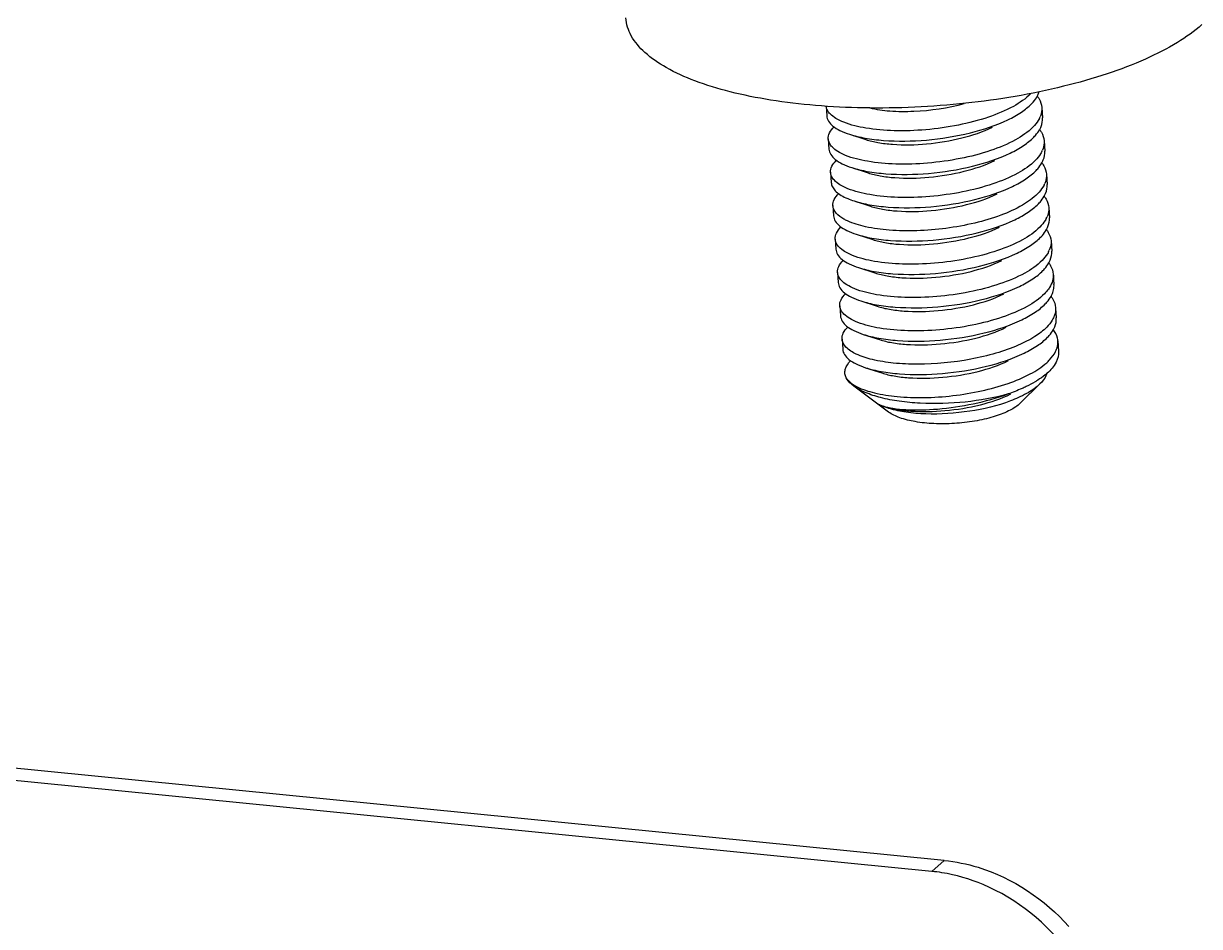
# Model space of a CAD drawing. Extents: x -425 to 6552, y -3049 to 3105.
# Drawn here: x -109.19 to -102.18, y -1598.7 to -1593.31 of the extents above; entities that cross this region are included whole.
import ezdxf

# ---------------------------------------------------------------- set-up
doc = ezdxf.new("R2010")
doc.units = 0
doc.layers.get('0').update_dxf_attribs({"linetype": 'CONTINUOUS'})

msp = doc.modelspace()

# ---------------------------------------------------------------- linework, layer by layer
at = {"color": 7, "linetype": 'CONTINUOUS'}
for p, q in [((-104.4039, -1593.8058), (-104.4, -1593.8631)), ((-103.1179, -1593.8135), (-103.1137, -1593.8746)), ((-104.3905, -1594.0008), (-104.3863, -1594.0619)), ((-104.2644, -1593.9727), (-104.1668, -1594.0044)), ((-103.1042, -1594.0123), (-103.1, -1594.0734)), ((-104.3769, -1594.1996), (-104.3727, -1594.2607)), ((-104.2507, -1594.1715), (-104.1531, -1594.2032)), ((-103.0905, -1594.2111), (-103.0863, -1594.2722)), ((-104.3632, -1594.3984), (-104.359, -1594.4595)), ((-104.2371, -1594.3703), (-104.1395, -1594.402)), ((-103.0769, -1594.4099), (-103.0727, -1594.4709)), ((-104.2234, -1594.5691), (-104.1258, -1594.6008)), ((-104.3496, -1594.5972), (-104.3454, -1594.6583)), ((-103.0632, -1594.6087), (-103.059, -1594.6697)), ((-104.2097, -1594.7679), (-104.1122, -1594.7996)), ((-104.3359, -1594.796), (-104.3317, -1594.8571)), ((-103.0495, -1594.8075), (-103.0454, -1594.8685)), ((-104.1961, -1594.9667), (-104.0985, -1594.9984)), ((-104.3222, -1594.9948), (-104.318, -1595.0559)), ((-103.0356, -1595.0101), (-103.0317, -1595.0673)), ((-104.3086, -1595.1936), (-104.3044, -1595.2546)), ((-104.1824, -1595.1655), (-104.0848, -1595.1971)), ((-103.0222, -1595.205), (-103.018, -1595.2661)), ((-104.1688, -1595.3643), (-104.0712, -1595.3959)), ((-104.0308, -1595.6288), (-104.2389, -1595.4735)), ((-103.2447, -1595.5748), (-103.129, -1595.4607)), ((-103.129, -1595.4607), (-103.1378, -1595.469)), ((-103.2447, -1595.5748), (-103.2509, -1595.5806)), ((-103.6997, -1598.3016), (-119.3452, -1596.7505)), ((-103.7731, -1598.3671), (-119.4186, -1596.816)), ((-103.7731, -1598.3671), (-103.6997, -1598.3016))]:
    msp.add_line(p, q, dxfattribs=at)
for centre, radius, start, end in [((-103.2675, -1593.8091), 0.1519, 333.00247, 336.8662), ((-103.2535, -1594.008), 0.1515, 333.23826, 336.825), ((-103.2401, -1594.2067), 0.1518, 333.04923, 336.85477), ((-103.2265, -1594.4054), 0.1519, 333.0036, 336.86601), ((-103.2125, -1594.6044), 0.1515, 333.21748, 336.8279), ((-103.1713, -1595.2008), 0.1513, 333.76229, 336.74922), ((-103.9356, -1595.29), 0.3307, 246.87315, 247.44523), ((-103.9304, -1595.2774), 0.3443, 247.44608, 248.1417), ((-103.8709, -1599.3512), 0.9889, 80.83781, 84.32433)]:
    msp.add_arc(centre, radius, start, end, dxfattribs=at)
for points, knots in [([(-104.1809, -1593.8156), (-104.2763, -1593.8139), (-104.4615, -1593.8048), (-104.7273, -1593.7734), (-104.9679, -1593.7254), (-105.1769, -1593.6621), (-105.3491, -1593.5852), (-105.4806, -1593.4961), (-105.5688, -1593.3951), (-105.5946, -1593.3163), (-105.5971, -1593.2795)], [0, 0, 0, 0, 0.178276, 0.3461, 0.49975, 0.63619, 0.753398, 0.850932, 0.930978, 1, 1, 1, 1]), ([(-102.1638, -1593.3191), (-102.2089, -1593.3593), (-102.3172, -1593.4356), (-102.5077, -1593.5323), (-102.7353, -1593.6186), (-103.0904, -1593.7193), (-103.576, -1593.8006), (-103.9774, -1593.8193), (-104.1809, -1593.8156)], [0, 0, 0, 0, 0.085689, 0.187062, 0.302846, 0.430774, 0.710834, 1, 1, 1, 1]), ([(-103.1448, -1593.7462), (-103.1436, -1593.744), (-103.139, -1593.7355), (-103.1353, -1593.7265), (-103.1331, -1593.7197)], [0, 0, 0, 0, 0.258355, 1, 1, 1, 1]), ([(-103.1839, -1593.7306), (-103.2138, -1593.7613), (-103.2954, -1593.8162), (-103.4422, -1593.8769), (-103.6178, -1593.9224), (-103.8065, -1593.949), (-103.9916, -1593.9552), (-104.156, -1593.9415), (-104.273, -1593.9139), (-104.3432, -1593.8811), (-104.3694, -1593.8619), (-104.3794, -1593.8516)], [0, 0, 0, 0, 0.101786, 0.229965, 0.377025, 0.531957, 0.682393, 0.81632, 0.923815, 0.965833, 1, 1, 1, 1]), ([(-104.1435, -1593.8159), (-104.1042, -1593.8252), (-104.0167, -1593.8368), (-103.8272, -1593.8382), (-103.6783, -1593.8159), (-103.5806, -1593.789)], [0, 0, 0, 0, 0.213413, 0.464358, 1, 1, 1, 1]), ([(-103.3197, -1593.8862), (-103.2921, -1593.8729), (-103.2426, -1593.8455), (-103.1978, -1593.8102), (-103.1797, -1593.7917)], [0, 0, 0, 0, 0.541968, 1, 1, 1, 1]), ([(-103.1797, -1593.7917), (-103.1761, -1593.7881), (-103.1631, -1593.774), (-103.1517, -1593.7584), (-103.1448, -1593.7462)], [0, 0, 0, 0, 0.266677, 1, 1, 1, 1]), ([(-103.1449, -1593.7461), (-103.1409, -1593.7513), (-103.1273, -1593.7715), (-103.1191, -1593.7957), (-103.1179, -1593.8135)], [0, 0, 0, 0, 0.268161, 1, 1, 1, 1]), ([(-104.3794, -1593.8516), (-104.3828, -1593.8482), (-104.3943, -1593.8351), (-104.4022, -1593.8184), (-104.4038, -1593.8059)], [0, 0, 0, 0, 0.277564, 1, 1, 1, 1]), ([(-104.4, -1593.8631), (-104.3992, -1593.8741), (-104.3906, -1593.8979), (-104.3614, -1593.9275), (-104.3182, -1593.9532), (-104.2837, -1593.9665), (-104.2644, -1593.9727)], [0, 0, 0, 0, 0.180532, 0.396649, 0.667806, 1, 1, 1, 1]), ([(-103.1179, -1593.8135), (-103.1175, -1593.8181), (-103.1174, -1593.8369), (-103.1223, -1593.8556), (-103.1278, -1593.8687)], [0, 0, 0, 0, 0.242965, 1, 1, 1, 1]), ([(-104.3905, -1594.0008), (-104.3914, -1593.9887), (-104.3845, -1593.9609), (-104.3666, -1593.9397), (-104.3559, -1593.9293)], [0, 0, 0, 0, 0.448152, 1, 1, 1, 1]), ([(-103.1703, -1593.9294), (-103.2003, -1593.9602), (-103.2823, -1594.0153), (-103.43, -1594.0763), (-103.6066, -1594.1217), (-103.7961, -1594.1481), (-103.9816, -1594.154), (-104.1461, -1594.1397), (-104.2627, -1594.1116), (-104.3322, -1594.0783), (-104.3578, -1594.0589), (-104.3676, -1594.0485)], [0, 0, 0, 0, 0.102071, 0.23068, 0.378204, 0.533508, 0.684067, 0.817761, 0.924646, 0.966253, 1, 1, 1, 1]), ([(-104.2644, -1593.9727), (-104.2341, -1593.9825), (-104.1667, -1593.9982), (-104.0136, -1594.0163), (-103.8019, -1594.0128), (-103.5518, -1593.973), (-103.391, -1593.9207), (-103.3197, -1593.8862)], [0, 0, 0, 0, 0.09895, 0.214473, 0.478623, 0.753977, 1, 1, 1, 1]), ([(-104.1668, -1594.0044), (-104.1432, -1594.0121), (-104.0903, -1594.0243), (-103.9692, -1594.0382), (-103.8003, -1594.0345), (-103.5993, -1594.0017), (-103.4696, -1593.9588), (-103.4117, -1593.9308)], [0, 0, 0, 0, 0.096532, 0.21031, 0.473146, 0.750025, 1, 1, 1, 1]), ([(-103.1322, -1593.878), (-103.1344, -1593.8824), (-103.145, -1593.901), (-103.1588, -1593.9177), (-103.1703, -1593.9294)], [0, 0, 0, 0, 0.232598, 1, 1, 1, 1]), ([(-103.131, -1593.9447), (-103.1278, -1593.939), (-103.1172, -1593.9172), (-103.1124, -1593.8923), (-103.1137, -1593.8746)], [0, 0, 0, 0, 0.268089, 1, 1, 1, 1]), ([(-104.3676, -1594.0485), (-104.3709, -1594.0449), (-104.3823, -1594.0313), (-104.3896, -1594.0137), (-104.3905, -1594.0008)], [0, 0, 0, 0, 0.277081, 1, 1, 1, 1]), ([(-103.3061, -1594.085), (-103.2785, -1594.0717), (-103.2289, -1594.0443), (-103.1841, -1594.009), (-103.1661, -1593.9905)], [0, 0, 0, 0, 0.541978, 1, 1, 1, 1]), ([(-103.1661, -1593.9905), (-103.1625, -1593.9868), (-103.1494, -1593.9727), (-103.1379, -1593.957), (-103.131, -1593.9447)], [0, 0, 0, 0, 0.266772, 1, 1, 1, 1]), ([(-103.1314, -1593.9447), (-103.1274, -1593.9499), (-103.1137, -1593.9701), (-103.1054, -1593.9944), (-103.1042, -1594.0123)], [0, 0, 0, 0, 0.268267, 1, 1, 1, 1]), ([(-104.3863, -1594.0619), (-104.3856, -1594.0729), (-104.3769, -1594.0967), (-104.3478, -1594.1262), (-104.3045, -1594.152), (-104.27, -1594.1653), (-104.2507, -1594.1715)], [0, 0, 0, 0, 0.180533, 0.396659, 0.667818, 1, 1, 1, 1]), ([(-103.1182, -1594.0762), (-103.1205, -1594.0807), (-103.1311, -1594.0995), (-103.145, -1594.1164), (-103.1566, -1594.1282)], [0, 0, 0, 0, 0.232438, 1, 1, 1, 1]), ([(-103.1175, -1594.1437), (-103.1143, -1594.138), (-103.1036, -1594.1162), (-103.0988, -1594.0911), (-103.1, -1594.0734)], [0, 0, 0, 0, 0.268197, 1, 1, 1, 1]), ([(-103.1042, -1594.0123), (-103.1039, -1594.0169), (-103.1038, -1594.0357), (-103.1086, -1594.0545), (-103.1142, -1594.0676)], [0, 0, 0, 0, 0.242934, 1, 1, 1, 1]), ([(-104.3769, -1594.1996), (-104.3777, -1594.1875), (-104.3709, -1594.1597), (-104.353, -1594.1385), (-104.3422, -1594.1281)], [0, 0, 0, 0, 0.44814, 1, 1, 1, 1]), ([(-103.1566, -1594.1282), (-103.1867, -1594.159), (-103.2688, -1594.2142), (-103.4166, -1594.2751), (-103.5934, -1594.3206), (-103.783, -1594.347), (-103.9687, -1594.3527), (-104.1331, -1594.3384), (-104.2497, -1594.3102), (-104.319, -1594.2768), (-104.3446, -1594.2574), (-104.3542, -1594.247)], [0, 0, 0, 0, 0.102126, 0.230822, 0.378433, 0.533795, 0.684374, 0.818022, 0.924791, 0.966325, 1, 1, 1, 1]), ([(-104.2507, -1594.1715), (-104.2205, -1594.1813), (-104.153, -1594.197), (-104, -1594.2151), (-103.7883, -1594.2115), (-103.5382, -1594.1718), (-103.3773, -1594.1195), (-103.3061, -1594.085)], [0, 0, 0, 0, 0.098942, 0.21446, 0.47861, 0.753957, 1, 1, 1, 1]), ([(-104.1531, -1594.2032), (-104.1295, -1594.2109), (-104.0766, -1594.2231), (-103.9555, -1594.2369), (-103.7866, -1594.2333), (-103.5857, -1594.2005), (-103.4559, -1594.1576), (-103.398, -1594.1296)], [0, 0, 0, 0, 0.096532, 0.21031, 0.473145, 0.750025, 1, 1, 1, 1]), ([(-103.1524, -1594.1893), (-103.1488, -1594.1856), (-103.1358, -1594.1716), (-103.1243, -1594.156), (-103.1175, -1594.1437)], [0, 0, 0, 0, 0.266689, 1, 1, 1, 1]), ([(-103.1176, -1594.1436), (-103.1136, -1594.1489), (-103.1, -1594.1691), (-103.0918, -1594.1933), (-103.0905, -1594.2111)], [0, 0, 0, 0, 0.268171, 1, 1, 1, 1]), ([(-104.3542, -1594.247), (-104.3575, -1594.2434), (-104.3688, -1594.2298), (-104.376, -1594.2124), (-104.3769, -1594.1996)], [0, 0, 0, 0, 0.276758, 1, 1, 1, 1]), ([(-103.2924, -1594.2838), (-103.2648, -1594.2705), (-103.2152, -1594.2431), (-103.1705, -1594.2078), (-103.1524, -1594.1893)], [0, 0, 0, 0, 0.541963, 1, 1, 1, 1]), ([(-103.0905, -1594.2111), (-103.0902, -1594.2156), (-103.0901, -1594.2345), (-103.0949, -1594.2532), (-103.1005, -1594.2663)], [0, 0, 0, 0, 0.242952, 1, 1, 1, 1]), ([(-104.3727, -1594.2607), (-104.3721, -1594.2693), (-104.3668, -1594.2874), (-104.3486, -1594.3115), (-104.3209, -1594.3335), (-104.2985, -1594.3455), (-104.286, -1594.3514)], [0, 0, 0, 0, 0.196858, 0.419239, 0.684324, 1, 1, 1, 1]), ([(-104.2371, -1594.3703), (-104.2068, -1594.3801), (-104.1393, -1594.3958), (-103.9863, -1594.4139), (-103.7746, -1594.4103), (-103.5245, -1594.3706), (-103.3636, -1594.3183), (-103.2924, -1594.2838)], [0, 0, 0, 0, 0.098966, 0.214488, 0.478629, 0.753973, 1, 1, 1, 1]), ([(-103.1048, -1594.2755), (-103.1071, -1594.2799), (-103.1177, -1594.2985), (-103.1314, -1594.3153), (-103.1429, -1594.327)], [0, 0, 0, 0, 0.232568, 1, 1, 1, 1]), ([(-103.1038, -1594.3426), (-103.1006, -1594.3369), (-103.0899, -1594.315), (-103.0851, -1594.2899), (-103.0863, -1594.2722)], [0, 0, 0, 0, 0.268216, 1, 1, 1, 1]), ([(-104.3632, -1594.3984), (-104.3641, -1594.3862), (-104.3572, -1594.3583), (-104.3392, -1594.3371), (-104.3283, -1594.3266)], [0, 0, 0, 0, 0.447936, 1, 1, 1, 1]), ([(-104.286, -1594.3514), (-104.2823, -1594.3531), (-104.2663, -1594.3602), (-104.2498, -1594.3662), (-104.2371, -1594.3703)], [0, 0, 0, 0, 0.235355, 1, 1, 1, 1]), ([(-103.1429, -1594.327), (-103.1695, -1594.3542), (-103.2401, -1594.4038), (-103.3675, -1594.4609), (-103.5208, -1594.506), (-103.6889, -1594.5364), (-103.8595, -1594.5504), (-104.0204, -1594.5477), (-104.1595, -1594.5293), (-104.2422, -1594.505), (-104.2766, -1594.4891)], [0, 0, 0, 0, 0.095946, 0.215006, 0.351944, 0.498724, 0.645977, 0.784116, 0.904376, 1, 1, 1, 1]), ([(-104.1395, -1594.402), (-104.1159, -1594.4097), (-104.0629, -1594.4219), (-103.9419, -1594.4357), (-103.7729, -1594.4321), (-103.572, -1594.3993), (-103.4422, -1594.3564), (-103.3844, -1594.3284)], [0, 0, 0, 0, 0.096563, 0.210332, 0.473164, 0.750034, 1, 1, 1, 1]), ([(-103.1387, -1594.3881), (-103.1352, -1594.3844), (-103.1222, -1594.3704), (-103.1107, -1594.3548), (-103.1038, -1594.3426)], [0, 0, 0, 0, 0.266676, 1, 1, 1, 1]), ([(-103.1039, -1594.3425), (-103.0999, -1594.3477), (-103.0863, -1594.3679), (-103.0781, -1594.3921), (-103.0769, -1594.4099)], [0, 0, 0, 0, 0.26816, 1, 1, 1, 1]), ([(-104.3431, -1594.4429), (-104.3461, -1594.4395), (-104.3561, -1594.4265), (-104.3624, -1594.4103), (-104.3632, -1594.3984)], [0, 0, 0, 0, 0.273974, 1, 1, 1, 1]), ([(-103.2787, -1594.4826), (-103.2512, -1594.4693), (-103.2016, -1594.4418), (-103.1568, -1594.4066), (-103.1387, -1594.3881)], [0, 0, 0, 0, 0.541968, 1, 1, 1, 1]), ([(-103.0769, -1594.4099), (-103.0766, -1594.4144), (-103.0764, -1594.4333), (-103.0813, -1594.452), (-103.0869, -1594.4651)], [0, 0, 0, 0, 0.242964, 1, 1, 1, 1]), ([(-104.359, -1594.4595), (-104.3583, -1594.4705), (-104.3496, -1594.4943), (-104.3205, -1594.5238), (-104.2772, -1594.5496), (-104.2427, -1594.5629), (-104.2234, -1594.5691)], [0, 0, 0, 0, 0.180533, 0.396649, 0.667806, 1, 1, 1, 1]), ([(-104.2766, -1594.4891), (-104.2836, -1594.4858), (-104.3077, -1594.4735), (-104.3304, -1594.4575), (-104.3431, -1594.4429)], [0, 0, 0, 0, 0.286882, 1, 1, 1, 1]), ([(-104.2234, -1594.5691), (-104.1931, -1594.5789), (-104.1257, -1594.5946), (-103.9726, -1594.6127), (-103.7609, -1594.6091), (-103.5108, -1594.5694), (-103.35, -1594.517), (-103.2787, -1594.4826)], [0, 0, 0, 0, 0.098951, 0.214474, 0.478623, 0.753977, 1, 1, 1, 1]), ([(-103.0912, -1594.4744), (-103.0935, -1594.4788), (-103.104, -1594.4974), (-103.1178, -1594.5141), (-103.1293, -1594.5258)], [0, 0, 0, 0, 0.232598, 1, 1, 1, 1]), ([(-103.09, -1594.5411), (-103.0868, -1594.5354), (-103.0762, -1594.5136), (-103.0715, -1594.4887), (-103.0727, -1594.4709)], [0, 0, 0, 0, 0.268093, 1, 1, 1, 1]), ([(-104.3495, -1594.5972), (-104.3504, -1594.5851), (-104.3435, -1594.5573), (-104.3257, -1594.5361), (-104.3149, -1594.5256)], [0, 0, 0, 0, 0.44816, 1, 1, 1, 1]), ([(-103.1293, -1594.5258), (-103.1593, -1594.5566), (-103.2413, -1594.6117), (-103.3889, -1594.6726), (-103.5655, -1594.7181), (-103.7549, -1594.7445), (-103.9405, -1594.7503), (-104.1049, -1594.7361), (-104.2216, -1594.7081), (-104.2911, -1594.6748), (-104.3167, -1594.6554), (-104.3265, -1594.645)], [0, 0, 0, 0, 0.102056, 0.230642, 0.378141, 0.533425, 0.683978, 0.817684, 0.924603, 0.966231, 1, 1, 1, 1]), ([(-104.1258, -1594.6008), (-104.1022, -1594.6085), (-104.0493, -1594.6206), (-103.9282, -1594.6345), (-103.7593, -1594.6309), (-103.5584, -1594.5981), (-103.4286, -1594.5552), (-103.3707, -1594.5271)], [0, 0, 0, 0, 0.096532, 0.210309, 0.473144, 0.750024, 1, 1, 1, 1]), ([(-103.1251, -1594.5869), (-103.1215, -1594.5832), (-103.1084, -1594.5691), (-103.0969, -1594.5534), (-103.09, -1594.5411)], [0, 0, 0, 0, 0.266769, 1, 1, 1, 1]), ([(-103.0904, -1594.541), (-103.0864, -1594.5463), (-103.0727, -1594.5665), (-103.0644, -1594.5908), (-103.0632, -1594.6087)], [0, 0, 0, 0, 0.268263, 1, 1, 1, 1]), ([(-104.3265, -1594.645), (-104.3299, -1594.6414), (-104.3413, -1594.6277), (-104.3487, -1594.6101), (-104.3495, -1594.5972)], [0, 0, 0, 0, 0.27718, 1, 1, 1, 1]), ([(-103.2651, -1594.6814), (-103.2375, -1594.6681), (-103.1879, -1594.6406), (-103.1432, -1594.6054), (-103.1251, -1594.5869)], [0, 0, 0, 0, 0.541978, 1, 1, 1, 1]), ([(-103.0632, -1594.6087), (-103.0629, -1594.6132), (-103.0628, -1594.6321), (-103.0676, -1594.6509), (-103.0732, -1594.664)], [0, 0, 0, 0, 0.242936, 1, 1, 1, 1]), ([(-104.3454, -1594.6583), (-104.3446, -1594.6693), (-104.336, -1594.6931), (-104.3068, -1594.7226), (-104.2636, -1594.7484), (-104.229, -1594.7617), (-104.2097, -1594.7679)], [0, 0, 0, 0, 0.180533, 0.396658, 0.667818, 1, 1, 1, 1]), ([(-104.2097, -1594.7679), (-104.1795, -1594.7777), (-104.112, -1594.7934), (-103.959, -1594.8114), (-103.7473, -1594.8079), (-103.4972, -1594.7682), (-103.3363, -1594.7158), (-103.2651, -1594.6814)], [0, 0, 0, 0, 0.098942, 0.21446, 0.47861, 0.753957, 1, 1, 1, 1]), ([(-103.0773, -1594.6726), (-103.0795, -1594.6771), (-103.0902, -1594.6959), (-103.104, -1594.7128), (-103.1156, -1594.7246)], [0, 0, 0, 0, 0.232453, 1, 1, 1, 1]), ([(-103.0765, -1594.7401), (-103.0733, -1594.7344), (-103.0626, -1594.7125), (-103.0578, -1594.6875), (-103.059, -1594.6697)], [0, 0, 0, 0, 0.268195, 1, 1, 1, 1]), ([(-104.3359, -1594.796), (-104.3367, -1594.7839), (-104.3299, -1594.7561), (-104.312, -1594.7348), (-104.3012, -1594.7244)], [0, 0, 0, 0, 0.448135, 1, 1, 1, 1]), ([(-103.1156, -1594.7246), (-103.1457, -1594.7554), (-103.2278, -1594.8106), (-103.3757, -1594.8715), (-103.5524, -1594.917), (-103.7421, -1594.9433), (-103.9278, -1594.9491), (-104.0922, -1594.9347), (-104.2088, -1594.9066), (-104.2781, -1594.8732), (-104.3036, -1594.8537), (-104.3133, -1594.8433)], [0, 0, 0, 0, 0.102135, 0.230845, 0.378471, 0.533844, 0.684427, 0.818067, 0.924817, 0.966338, 1, 1, 1, 1]), ([(-104.1122, -1594.7996), (-104.0885, -1594.8072), (-104.0356, -1594.8194), (-103.9146, -1594.8333), (-103.7456, -1594.8297), (-103.5447, -1594.7969), (-103.4149, -1594.754), (-103.3571, -1594.7259)], [0, 0, 0, 0, 0.096532, 0.210309, 0.473145, 0.750024, 1, 1, 1, 1]), ([(-103.1114, -1594.7857), (-103.1078, -1594.782), (-103.0948, -1594.7679), (-103.0834, -1594.7523), (-103.0765, -1594.7401)], [0, 0, 0, 0, 0.26669, 1, 1, 1, 1]), ([(-103.0766, -1594.74), (-103.0726, -1594.7452), (-103.059, -1594.7654), (-103.0508, -1594.7896), (-103.0495, -1594.8075)], [0, 0, 0, 0, 0.268172, 1, 1, 1, 1]), ([(-104.3133, -1594.8433), (-104.3166, -1594.8397), (-104.3278, -1594.8261), (-104.335, -1594.8087), (-104.3359, -1594.796)], [0, 0, 0, 0, 0.276699, 1, 1, 1, 1]), ([(-103.2514, -1594.8802), (-103.2238, -1594.8669), (-103.1743, -1594.8394), (-103.1295, -1594.8042), (-103.1114, -1594.7857)], [0, 0, 0, 0, 0.541959, 1, 1, 1, 1]), ([(-103.0495, -1594.8075), (-103.0486, -1594.8205), (-103.052, -1594.8485), (-103.0641, -1594.8736), (-103.0718, -1594.8858)], [0, 0, 0, 0, 0.476311, 1, 1, 1, 1]), ([(-104.3317, -1594.8571), (-104.3309, -1594.8681), (-104.3223, -1594.8919), (-104.2931, -1594.9214), (-104.2499, -1594.9472), (-104.2154, -1594.9605), (-104.1961, -1594.9667)], [0, 0, 0, 0, 0.180543, 0.396676, 0.667827, 1, 1, 1, 1]), ([(-104.1961, -1594.9667), (-104.1658, -1594.9765), (-104.0984, -1594.9921), (-103.9453, -1595.0102), (-103.7336, -1595.0067), (-103.4835, -1594.967), (-103.3227, -1594.9146), (-103.2514, -1594.8802)], [0, 0, 0, 0, 0.098949, 0.214474, 0.478618, 0.753967, 1, 1, 1, 1]), ([(-103.0718, -1594.8858), (-103.0738, -1594.889), (-103.0828, -1594.9023), (-103.0934, -1594.9146), (-103.1019, -1594.9234)], [0, 0, 0, 0, 0.23695, 1, 1, 1, 1]), ([(-103.063, -1594.9391), (-103.0612, -1594.936), (-103.0549, -1594.9239), (-103.0502, -1594.9109), (-103.0479, -1594.9011)], [0, 0, 0, 0, 0.261482, 1, 1, 1, 1]), ([(-104.3222, -1594.9948), (-104.3231, -1594.9827), (-104.3162, -1594.9549), (-104.2984, -1594.9337), (-104.2876, -1594.9233)], [0, 0, 0, 0, 0.44822, 1, 1, 1, 1]), ([(-103.1019, -1594.9234), (-103.1318, -1594.954), (-103.2133, -1595.0089), (-103.36, -1595.0696), (-103.5355, -1595.1151), (-103.7241, -1595.1417), (-103.909, -1595.148), (-104.0735, -1595.1343), (-104.1906, -1595.1068), (-104.2608, -1595.0741), (-104.2871, -1595.0549), (-104.2972, -1595.0447)], [0, 0, 0, 0, 0.101746, 0.229862, 0.376855, 0.531736, 0.682153, 0.816113, 0.923696, 0.965773, 1, 1, 1, 1]), ([(-104.0985, -1594.9984), (-104.0749, -1595.006), (-104.022, -1595.0182), (-103.9009, -1595.0321), (-103.732, -1595.0285), (-103.531, -1594.9956), (-103.4012, -1594.9528), (-103.3434, -1594.9247)], [0, 0, 0, 0, 0.096532, 0.210309, 0.473146, 0.750025, 1, 1, 1, 1]), ([(-103.2377, -1595.079), (-103.2102, -1595.0656), (-103.1606, -1595.0382), (-103.1158, -1595.003), (-103.0977, -1594.9844)], [0, 0, 0, 0, 0.541968, 1, 1, 1, 1]), ([(-103.0977, -1594.9844), (-103.0942, -1594.9808), (-103.0812, -1594.9668), (-103.0698, -1594.9513), (-103.063, -1594.9391)], [0, 0, 0, 0, 0.266811, 1, 1, 1, 1]), ([(-103.0627, -1594.9391), (-103.0588, -1594.9443), (-103.0452, -1594.9644), (-103.0371, -1594.9885), (-103.0359, -1595.0062)], [0, 0, 0, 0, 0.267962, 1, 1, 1, 1]), ([(-104.2972, -1595.0447), (-104.3042, -1595.0375), (-104.3161, -1595.0223), (-104.3216, -1595.0036), (-104.3222, -1594.9948)], [0, 0, 0, 0, 0.531976, 1, 1, 1, 1]), ([(-104.318, -1595.0559), (-104.3173, -1595.0668), (-104.3086, -1595.0907), (-104.2795, -1595.1202), (-104.2362, -1595.146), (-104.2017, -1595.1592), (-104.1824, -1595.1655)], [0, 0, 0, 0, 0.180533, 0.39665, 0.667807, 1, 1, 1, 1]), ([(-103.0385, -1595.0388), (-103.039, -1595.0411), (-103.0415, -1595.0507), (-103.0451, -1595.06), (-103.0483, -1595.0668)], [0, 0, 0, 0, 0.243112, 1, 1, 1, 1]), ([(-104.3086, -1595.1936), (-104.3094, -1595.1814), (-104.3026, -1595.1537), (-104.2847, -1595.1324), (-104.2739, -1595.122)], [0, 0, 0, 0, 0.448168, 1, 1, 1, 1]), ([(-104.1824, -1595.1655), (-104.1521, -1595.1753), (-104.0847, -1595.1909), (-103.9316, -1595.209), (-103.7199, -1595.2055), (-103.4698, -1595.1658), (-103.309, -1595.1134), (-103.2377, -1595.079)], [0, 0, 0, 0, 0.098951, 0.214474, 0.478623, 0.753977, 1, 1, 1, 1]), ([(-104.0848, -1595.1971), (-104.0612, -1595.2048), (-104.0083, -1595.217), (-103.8872, -1595.2309), (-103.7183, -1595.2273), (-103.5174, -1595.1944), (-103.3876, -1595.1516), (-103.3297, -1595.1235)], [0, 0, 0, 0, 0.096532, 0.21031, 0.473146, 0.750026, 1, 1, 1, 1]), ([(-103.0883, -1595.1222), (-103.1096, -1595.144), (-103.1641, -1595.1851), (-103.2245, -1595.2157), (-103.2583, -1595.2305)], [0, 0, 0, 0, 0.452969, 1, 1, 1, 1]), ([(-103.0483, -1595.0668), (-103.0505, -1595.0716), (-103.0614, -1595.0917), (-103.076, -1595.1096), (-103.0883, -1595.1222)], [0, 0, 0, 0, 0.231315, 1, 1, 1, 1]), ([(-103.049, -1595.1375), (-103.0459, -1595.1318), (-103.0352, -1595.11), (-103.0305, -1595.085), (-103.0317, -1595.0673)], [0, 0, 0, 0, 0.268094, 1, 1, 1, 1]), ([(-104.2854, -1595.2415), (-104.2888, -1595.2378), (-104.3003, -1595.2241), (-104.3077, -1595.2065), (-104.3086, -1595.1936)], [0, 0, 0, 0, 0.27728, 1, 1, 1, 1]), ([(-103.2241, -1595.2778), (-103.1965, -1595.2644), (-103.1469, -1595.237), (-103.1022, -1595.2018), (-103.0841, -1595.1832)], [0, 0, 0, 0, 0.541978, 1, 1, 1, 1]), ([(-103.0841, -1595.1832), (-103.0805, -1595.1796), (-103.0674, -1595.1654), (-103.0559, -1595.1498), (-103.049, -1595.1375)], [0, 0, 0, 0, 0.266768, 1, 1, 1, 1]), ([(-103.0222, -1595.205), (-103.0226, -1595.1992), (-103.0263, -1595.1749), (-103.0381, -1595.1522), (-103.0494, -1595.1374)], [0, 0, 0, 0, 0.238881, 1, 1, 1, 1]), ([(-104.3044, -1595.2546), (-104.3036, -1595.2656), (-104.295, -1595.2895), (-104.2658, -1595.319), (-104.2226, -1595.3448), (-104.1881, -1595.358), (-104.1688, -1595.3643)], [0, 0, 0, 0, 0.180532, 0.396658, 0.667817, 1, 1, 1, 1]), ([(-103.2583, -1595.2305), (-103.3015, -1595.2493), (-103.3949, -1595.2821), (-103.5942, -1595.3286), (-103.8005, -1595.3483), (-103.9968, -1595.3398), (-104.1203, -1595.3205), (-104.2166, -1595.2905), (-104.2684, -1595.2596), (-104.2854, -1595.2415)], [0, 0, 0, 0, 0.133199, 0.279075, 0.577918, 0.715062, 0.83415, 0.929808, 1, 1, 1, 1]), ([(-103.0888, -1595.3346), (-103.083, -1595.3293), (-103.0624, -1595.3095), (-103.0448, -1595.2863), (-103.0356, -1595.2677)], [0, 0, 0, 0, 0.275236, 1, 1, 1, 1]), ([(-103.018, -1595.2661), (-103.0165, -1595.2886), (-103.0305, -1595.3404), (-103.0654, -1595.3786), (-103.0864, -1595.3972)], [0, 0, 0, 0, 0.445899, 1, 1, 1, 1]), ([(-103.0323, -1595.2605), (-103.0304, -1595.256), (-103.0238, -1595.2383), (-103.0213, -1595.219), (-103.0222, -1595.205)], [0, 0, 0, 0, 0.26187, 1, 1, 1, 1]), ([(-104.2835, -1595.4253), (-104.2874, -1595.4175), (-104.2927, -1595.4006), (-104.2896, -1595.3622), (-104.2716, -1595.3371), (-104.2574, -1595.3226)], [0, 0, 0, 0, 0.231991, 0.46088, 1, 1, 1, 1]), ([(-104.2184, -1595.4781), (-104.1862, -1595.4945), (-104.107, -1595.5197), (-103.9728, -1595.54), (-103.8157, -1595.545), (-103.6472, -1595.5336), (-103.4793, -1595.506), (-103.3241, -1595.4635), (-103.1925, -1595.4088), (-103.118, -1595.3609), (-103.0888, -1595.3346)], [0, 0, 0, 0, 0.092077, 0.209159, 0.344987, 0.491167, 0.638357, 0.777277, 0.899749, 1, 1, 1, 1]), ([(-104.1688, -1595.3643), (-104.1385, -1595.3741), (-104.071, -1595.3897), (-103.918, -1595.4078), (-103.7063, -1595.4043), (-103.4562, -1595.3646), (-103.2953, -1595.3122), (-103.2241, -1595.2778)], [0, 0, 0, 0, 0.098942, 0.214459, 0.47861, 0.753957, 1, 1, 1, 1]), ([(-104.0712, -1595.3959), (-104.0476, -1595.4036), (-103.9946, -1595.4158), (-103.8736, -1595.4297), (-103.7047, -1595.4261), (-103.5037, -1595.3932), (-103.3739, -1595.3504), (-103.3161, -1595.3223)], [0, 0, 0, 0, 0.096532, 0.21031, 0.473145, 0.750025, 1, 1, 1, 1]), ([(-103.0864, -1595.3972), (-103.0905, -1595.4009), (-103.1081, -1595.4158), (-103.127, -1595.4292), (-103.1419, -1595.4387)], [0, 0, 0, 0, 0.235866, 1, 1, 1, 1]), ([(-103.087, -1595.3972), (-103.0888, -1595.4026), (-103.0984, -1595.4264), (-103.1149, -1595.4468), (-103.129, -1595.4607)], [0, 0, 0, 0, 0.225242, 1, 1, 1, 1]), ([(-104.2389, -1595.4735), (-104.2438, -1595.4699), (-104.2608, -1595.4561), (-104.2757, -1595.4392), (-104.2835, -1595.4253)], [0, 0, 0, 0, 0.276667, 1, 1, 1, 1]), ([(-104.2835, -1595.4253), (-104.2803, -1595.4304), (-104.2627, -1595.4525), (-104.2382, -1595.468), (-104.2184, -1595.4781)], [0, 0, 0, 0, 0.212277, 1, 1, 1, 1]), ([(-103.3194, -1595.5209), (-103.4024, -1595.5445), (-103.5766, -1595.5756), (-103.7952, -1595.5827), (-103.9638, -1595.5672), (-104.0738, -1595.5463), (-104.1656, -1595.5168), (-104.2179, -1595.4892), (-104.2389, -1595.4735)], [0, 0, 0, 0, 0.274904, 0.56061, 0.693766, 0.813681, 0.916485, 1, 1, 1, 1]), ([(-103.1378, -1595.469), (-103.1594, -1595.4884), (-103.2134, -1595.5242), (-103.3487, -1595.584), (-103.5508, -1595.6314), (-103.7615, -1595.6455), (-103.9215, -1595.6329), (-103.9933, -1595.6184), (-104.0254, -1595.6086)], [0, 0, 0, 0, 0.094188, 0.208407, 0.479461, 0.763237, 0.891041, 1, 1, 1, 1]), ([(-103.2104, -1595.4766), (-103.2188, -1595.4806), (-103.2545, -1595.4971), (-103.2911, -1595.5112), (-103.3194, -1595.5209)], [0, 0, 0, 0, 0.238534, 1, 1, 1, 1]), ([(-103.1419, -1595.4387), (-103.1472, -1595.442), (-103.1694, -1595.4557), (-103.1925, -1595.4679), (-103.2104, -1595.4766)], [0, 0, 0, 0, 0.238376, 1, 1, 1, 1]), ([(-104.0645, -1595.5925), (-104.0451, -1595.5988), (-103.9999, -1595.6083), (-103.8912, -1595.6189), (-103.7302, -1595.6138), (-103.5257, -1595.5831), (-103.3869, -1595.545), (-103.3194, -1595.5209)], [0, 0, 0, 0, 0.080688, 0.182167, 0.432109, 0.715972, 1, 1, 1, 1]), ([(-104.0575, -1595.5947), (-104.0339, -1595.6024), (-103.9809, -1595.6146), (-103.8599, -1595.6285), (-103.691, -1595.6248), (-103.49, -1595.592), (-103.3603, -1595.5492), (-103.3024, -1595.5211)], [0, 0, 0, 0, 0.096563, 0.210332, 0.473164, 0.750034, 1, 1, 1, 1]), ([(-104.0889, -1595.5828), (-104.0871, -1595.5837), (-104.0791, -1595.5874), (-104.0709, -1595.5904), (-104.0645, -1595.5925)], [0, 0, 0, 0, 0.230526, 1, 1, 1, 1]), ([(-104.0655, -1595.5941), (-104.0675, -1595.5932), (-104.0755, -1595.5897), (-104.0833, -1595.5859), (-104.0889, -1595.5828)], [0, 0, 0, 0, 0.260375, 1, 1, 1, 1]), ([(-104.0254, -1595.6086), (-104.0283, -1595.6077), (-104.0395, -1595.6042), (-104.0505, -1595.6002), (-104.0585, -1595.597)], [0, 0, 0, 0, 0.26016, 1, 1, 1, 1]), ([(-103.2509, -1595.5806), (-103.2701, -1595.5977), (-103.321, -1595.6279), (-103.4116, -1595.6611), (-103.5205, -1595.6854), (-103.639, -1595.6988), (-103.7577, -1595.7001), (-103.8672, -1595.6893), (-103.9588, -1595.6676), (-104.011, -1595.6436), (-104.0308, -1595.6288)], [0, 0, 0, 0, 0.094557, 0.215055, 0.354945, 0.504786, 0.653912, 0.791741, 0.90911, 1, 1, 1, 1]), ([(-103.6997, -1598.3016), (-103.6312, -1598.3084), (-103.3518, -1598.3659), (-103.1, -1598.5349), (-102.957, -1598.6955)], [0, 0, 0, 0, 0.242529, 1, 1, 1, 1])]:
    msp.add_open_spline(points, degree=3, knots=knots, dxfattribs=at)
for points in [[(-103.0479, -1594.9011), (-103.0455, -1594.8905), (-103.0446, -1594.8794), (-103.0454, -1594.8685)], [(-103.0359, -1595.0062), (-103.0351, -1595.0171), (-103.0361, -1595.0282), (-103.0385, -1595.0388)], [(-103.4678, -1598.4457), (-103.5464, -1598.4127), (-103.6293, -1598.3884), (-103.7135, -1598.3749)], [(-102.9543, -1598.8552), (-103.0836, -1598.6786), (-103.2659, -1598.5304), (-103.4678, -1598.4457)]]:
    msp.add_open_spline(points, degree=3, dxfattribs=at)

doc.saveas('drawing.dxf')
